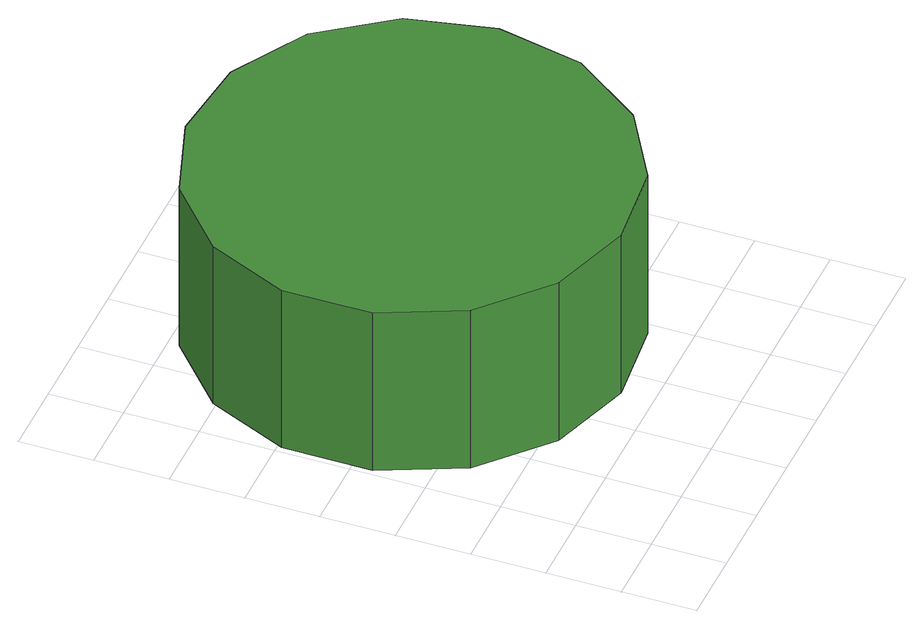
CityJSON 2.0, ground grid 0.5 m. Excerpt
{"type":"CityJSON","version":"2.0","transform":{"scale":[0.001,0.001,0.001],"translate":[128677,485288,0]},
"CityObjects":{
"tree1":{"type":"SolitaryVegetationObject","attributes":{"function":"something"},"geometry":[{"type":"MultiSurface","lod":"1","boundaries":[[[0,1,2,3,4,5,6,7,8,9,10,11,12,13,14]],[[15,16,17,18,19,20,21,22,23,24,25,26,27,28,29]],[[0,29,28,1]],[[1,28,27,2]],[[2,27,26,3]],[[3,26,25,4]],[[4,25,24,5]],[[5,24,23,6]],[[6,23,22,7]],[[7,22,21,8]],[[8,21,20,9]],[[9,20,19,10]],[[10,19,18,11]],[[11,18,17,12]],[[12,17,16,13]],[[13,16,15,14]],[[14,15,29,0]]]}]}
},
"vertices":[
[2921,2166,1835],[2796,2757,1835],[2440,3246,1835],[1917,3549,1835],[1316,3612,1835],[741,3425,1835],[291,3020,1835],[46,2468,1835],[46,1864,1835],[291,1311,1835],[741,907,1835],[1316,720,1835],[1917,783,1835],[2440,1086,1835],[2796,1575,1835],[2796,1575,585],[2440,1086,585],[1917,783,585],[1316,720,585],[741,907,585],[291,1311,585],[46,1864,585],[46,2468,585],[291,3020,585],[741,3425,585],[1316,3612,585],[1917,3549,585],[2440,3246,585],[2796,2757,585],[2921,2166,585]
]}
